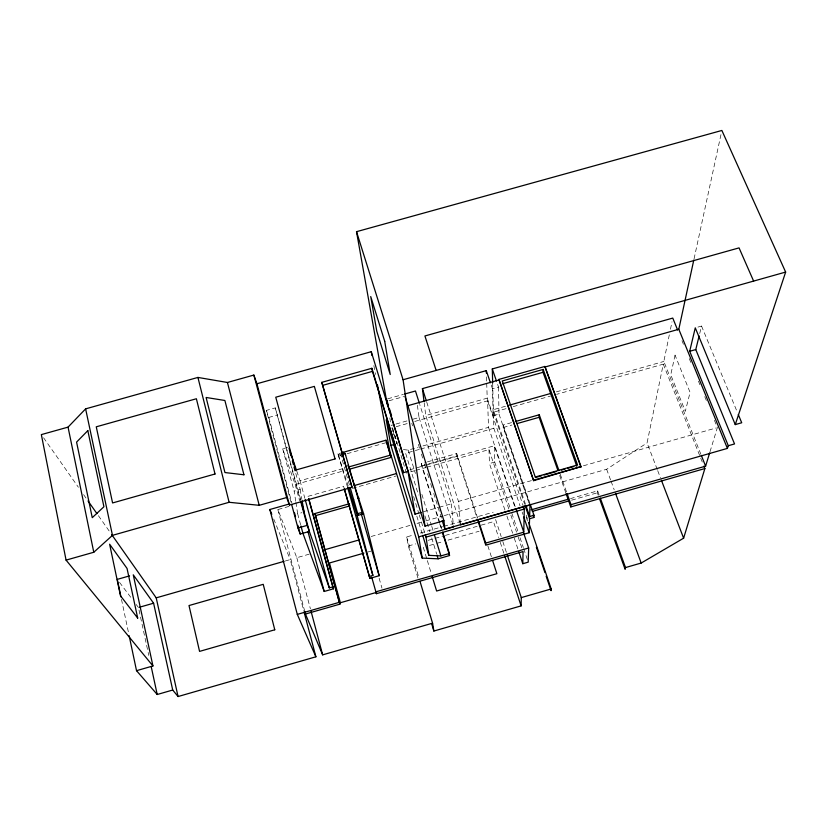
<?xml version="1.0" encoding="UTF-8"?>
<svg xmlns="http://www.w3.org/2000/svg" width="827" height="827" viewBox="0 0 827 827"><rect width="100%" height="100%" fill="white"/><g stroke="black" fill="none" stroke-linecap="round" stroke-linejoin="round"><path stroke-width="0.62" stroke-dasharray="4.13 3.1" d="M598.262 495.228L597.373 492.799L597.652 490.835L570.558 498.588M657.248 469.457L647.065 442.931L663.275 364.159L556.654 394.334M700.862 454.25L663.833 361.451L669.446 334.191M670.47 329.229L672 321.796M694.07 258.799L721.589 131.72M699.714 333.488L701.534 326.076L696.313 327.544M710.021 451.697L717.381 427.6L713.99 419.258M444.295 515.614L606.656 469.271L647.065 442.931M460.422 523.615L458.468 501.431L531.627 480.57M583.469 465.787L716.141 427.952M423.476 511.748L437.969 507.623M439.178 507.271L451.263 503.829L419.744 404.486M285.274 561.006L290.246 559.59L303.726 610.688M289.026 506.382L277.851 509.556L296.81 557.708L309.205 554.173M371.178 536.485L410.833 525.166M417.035 523.398L424.468 521.279M425.709 520.917L443.055 515.965M417.955 578.042L408.331 545.996L406.657 536.94L414.069 534.821M420.25 533.053L442.497 526.696M443.737 526.344L493.181 512.223M367.57 552.095L371.261 551.04M408.331 545.996L415.733 543.887M428.076 540.351L444.109 535.772M445.35 535.41L479.898 525.538M481.128 525.176L493.471 521.651L498.681 537.519M571.591 500.17L597.373 492.799M429.471 545.458L435.674 543.68M436.904 543.329L443.107 541.551M448.069 540.134L479.06 531.265M296.779 471.142L300.046 480.745L342.254 468.785L342.864 471.07L295.208 484.581L282.7 448.803L288.623 447.128M403.4 449.578L408.187 450.105L418.069 447.304M423.01 445.908L488.509 427.342L487.62 400.857L414.751 421.45M528.908 502.899L503.209 427.497L503.178 424.995L511.593 422.607M419.299 449.412L405.633 453.279L418.483 495.001M420.54 449.061L493.843 428.283L493.419 412.228L507.065 408.373M503.209 427.497L511.882 425.037M295.715 501.214L294.143 491.093L300.139 489.388L295.394 471.99M439.282 522.375L421.667 465.89L421.336 463.585L426.215 462.2M427.435 461.848L456.711 453.537L477.634 518.136M307.985 496.345L343.577 486.235L344.187 488.468M421.667 465.89L456.907 455.884L456.711 453.537M409.975 469.726L424.851 465.498M426.091 465.146L494.298 445.784L515.159 507.84M352.364 488.395L395.833 476.052M410.74 471.814L414.461 470.759M415.702 470.408L425.636 467.586M426.887 467.234L488.974 449.599L508.853 509.091M300.625 524.773L297.679 513.867L301.948 512.657M504.904 509.97L489.46 463.554L494.711 462.055L494.298 445.784M387.698 398.821L403.39 394.396M389.124 400.744L403.71 396.629M498.526 387.046L499.012 414.1L493.181 415.754L492.468 388.762L498.526 387.046L496.872 382.219M394.779 424.375L391.15 425.398L389.372 415.402M395.999 424.024L406.915 420.943M412.973 419.227L419.041 417.511L417.335 404.889M460.143 523.615L425.771 415.526L487.217 398.159L486.7 383.149M396.226 426.68L408.579 423.197M525.517 504.356L493.357 409.685L505.71 406.191M556.364 391.864L663.833 361.451M347.598 487.382L337.954 453.806L340.186 453.175M337.954 453.806L338.191 454.633L340.424 454.002M513.257 406.615L550.451 396.092M338.574 456.132L341.034 455.439M347.175 453.692L386.478 442.569M290.98 502.01L266.366 410.409L275.288 407.897L300.697 499.601M266.366 410.409L268.847 417.418L277.676 414.937M119.533 582.384L131.658 598.479M136.197 604.506L138.471 607.525M43.573 437.772L78.4 487.268M83.589 494.639L86.556 498.846M98.413 515.697L109.526 531.503M701.534 326.076L737.302 412.146M681.975 340.693L683.433 344.27M689.253 358.556L691.682 364.511M698.464 381.175L699.921 384.741M704.769 396.65L707.199 402.594M273.737 519.046L290.246 559.59M663.275 364.159L702.96 463.761M657.713 470.666L660.484 477.892M606.656 469.271L610.636 480.094M611.081 481.293L614.182 489.708M597.652 490.835L599.389 495.631M560.282 474.295L566.722 492.51M559.672 475.442L566.082 493.605M491.228 385.134L492.468 388.762M503.178 424.995L529.807 503.064M499.012 414.1L529.59 503.777M493.419 412.228L524.638 504.201M487.217 398.159L493.181 415.754M487.62 400.857L523.45 506.61M526.21 515.242L528.257 521.289M526.168 517.123L527.802 521.951M493.843 428.283L520.1 506.021M522.157 512.089L522.974 514.518M488.509 427.342L515.572 507.799M494.711 462.055L510.238 508.44M511.872 513.329L518.002 531.637M520.038 537.746L523.315 547.505M523.718 548.725L527.399 559.714M510.89 515.159L516.565 532.154M518.188 537.012L522.654 550.368M506.941 516.079L512.637 533.177M514.26 538.067L517.919 549.056M495.59 519.542L501.203 536.62M502.816 541.499L506.424 552.467M500.283 542.398L503.881 553.387M487.868 545.913L491.393 556.788M456.907 455.884L477.096 518.25M426.732 402.118L458.468 501.431M338.191 454.633L348.363 486.503M419.041 417.511L453.186 525.683M411.794 423.341L412.57 425.802M418.338 444.254L419.878 449.175M421.419 454.095L422.959 459.016M424.499 463.937L426.039 468.857M427.58 473.778L429.12 478.699M430.66 483.619L432.201 488.54M433.741 493.461L441.432 518.064M421.336 463.585L441.701 528.856M439.664 523.605L441.194 528.515M408.187 450.105L415.412 473.478M421.884 494.401L431.394 525.155M431.766 526.385L433.296 531.306M424.913 515.862L429.823 531.813M431.715 537.953L436.625 553.904M406.46 473.209L392.525 427.735L394.045 436.408M413.614 496.562L418.886 513.763M419.268 514.994L425.295 534.666M391.895 427.848L396.764 443.748L395.492 436.408M416.818 516.151L422.432 534.531M423.269 547.226L426.98 559.393M427.352 560.613L431.425 573.99M406.657 536.94L418.875 577.597M379.117 578.238L381.971 588.131M349.418 484.88L340.765 454.685L341.251 456.494M300.046 480.745L304.812 498.195M275.288 407.897L300.49 500.645M295.208 484.581L299.601 500.738M282.7 448.803L294.143 491.093M268.847 417.418L291.869 503.012M296.81 557.708L310.394 608.775M277.851 509.556L304.791 611.546M139.008 610.047L148.788 655.429M121.486 599.379L128.609 633.151M373.856 365.606L375.51 374.466M300.139 489.388L301.886 499.456M295.911 502.475L297.679 513.867M424.168 402.718L425.771 415.526M451.263 503.829L453.444 525.621M486.493 376.895L486.658 381.898M488.974 449.599L489.46 463.554M492.665 382.942L493.357 409.685M675.049 355.145L670.749 374.817L685.325 411.319L690.08 392.411L675.049 355.145"/><path stroke-width="1.24" d="M431.653 623.651L433.865 631.042L521.113 605.881L521.279 597.601L507.23 554.907M523.749 533.394L528.66 547.991L528.215 562.153L522.798 563.714L523.057 551.578L376.409 593.672L371.695 577.091M478.554 521L485.707 543.081L523.77 532.174L524.277 509.039L523.45 506.61M478.151 521.506L485.8 545.158L529.135 532.733L529.569 518.725L525.052 505.411M530.221 504.284L533.973 515.262L529.642 516.503L530.004 504.987L460.525 524.845M533.632 480.683L498.919 379.407L544.89 366.444L581.03 466.635L533.632 480.683L498.919 379.407M529.569 518.725L533.88 517.495L533.973 515.262M535.441 476.972L577.535 464.97L543.153 369.431L502.268 380.968L535.42 477.51L541.613 475.742M557.956 470.594L539.142 417.315L539.245 414.772L515.2 421.594M576.832 466.345L543.029 372.305L543.153 369.431M580.967 467.183L544.89 366.444M528.67 522.499L551.196 588.979L551.061 590.664L546.161 576.202M703.922 466.159L704.873 468.558L570.785 506.93L571.012 504.656L567.157 493.729M600.268 498.03L625.512 567.56L625.129 569.307L599.575 498.867M442.207 520.524L444.895 529.135L727.398 448.399L678.802 329.26L693.791 260.05M727.398 448.399L728.287 445.722L689.697 351.279L695.269 327.843L735.265 424.602L741.716 422.762L738.284 414.503M728.287 445.722L734.541 443.944L695.776 349.563L699.115 335.958M625.512 567.56L641.183 563.042L683.619 538.181L704.873 468.558M571.012 504.656L705.607 466.149L709.659 452.896M735.265 424.602L785.65 272.073L721.868 130.459L356.52 231.684L386.695 401.426L424.995 526.137L443.923 520.731L404.93 396.288M129.136 635.653L136.527 670.676L152.943 665.952L66.067 560.117L41.35 434.609L68.052 427.125L85.615 408.858L197.922 377.432L227.425 382.477L253.858 375.065L256.939 383.759L289.44 505.039L352.013 487.268L321.817 382.343L371.871 368.284L403.411 472.672L408.011 471.369L371.261 351.702L256.939 383.759M66.067 560.117L93.782 552.26L112.472 535.348L229.12 502.289L259.223 505.318L286.649 497.534L289.44 505.039M289.688 503.87L269.85 509.504L297.296 614.389L339.308 602.335L339.928 604.144L305.442 614.037L304.791 611.546M528.66 547.991L375.913 591.822L376.409 593.672M376.636 592.339L340.362 602.749L329.425 563.001L363.88 553.149M136.527 670.676L157.213 694.504L172.719 690.038L178.053 696.541L315.893 656.803L304.057 611.939M305.442 614.037L322.654 654.86L432.573 623.176L419.982 581.288M521.279 597.601L551.196 588.979M544.083 475.039L556.447 471.514M561.399 470.108L565.11 469.043M567.58 468.34L573.762 466.573M533.642 480.146L581.03 466.635M442.724 533.425L449.619 555.527L438.145 558.814L422.204 558.091L418.731 536.868L390.902 445.402L386.209 419.785L415.02 514.167L421.057 512.44M111.748 534.656L156.21 597.849L284.033 561.357M324.081 549.934L358.784 540.021M139.629 607.194L153.595 603.203L172.719 690.038M418.731 536.868L453.578 526.902M442.714 532.112L449.381 553.48L440.894 555.92L428.789 555.351L426.039 537.116L524.277 509.039M531.141 509.856L568.097 499.291M532.309 511.406L569.141 500.873M300.821 501.875L307.21 525.372L329.311 587.883L332.826 586.881L333.488 588.803L324.215 591.46L302.909 533.26L300.956 525.993M347.909 465.25L363.601 513.774L379.148 575.716L369.907 578.362L369.369 576.409L372.874 575.406L357.171 515.603L348.756 487.723M349.077 466.852L390.551 455.108L386.033 440.202L341.303 452.855M349.666 469.147L390.985 457.434L390.551 455.108M516.834 423.641L539.142 417.315M354.173 485.563L396.329 473.592M352.674 499.984L353.687 499.694M358.07 498.454L359.083 498.164M339.308 602.335L314.891 513.557L349.345 503.767M314.891 513.557L315.583 515.635L349.914 505.866M129.57 575.871L117.269 579.376L120.959 596.877M291.642 504.48L297.968 528.008L307.21 525.372M357.171 515.603L363.601 513.774M297.968 528.008L300.201 534.035L309.35 531.43L301.369 502.092M424.013 401.436L422.421 388.628L486.276 370.641L490.401 382.715M492.665 382.942L492.303 368.935L672.764 318.085L677.613 329.983M404.599 394.055L415.464 390.995L419.361 403.256M407.639 405.768L498.929 380.007M544.859 367.054L678.802 329.26M502.299 383.8L543.029 372.305M689.697 351.279L695.776 349.563M509.422 405.147L551.423 393.259M341.541 453.682L343.774 453.051L343.525 452.224M341.851 454.374L345.107 453.454L362.588 514.063L362.164 512.378L357.75 513.639L358.184 515.314L350.131 487.351M390.902 445.402L394.417 444.409M352.013 487.268L322.613 385.382L372.46 371.375L371.871 368.284M424.995 526.137L403.069 379.748L785.65 272.073M153.595 603.203L133.261 574.817L152.943 665.952M88.034 500.955L96.924 513.598M753.624 281.087L739.049 247.883L424.913 335.969L436.139 370.434M297.296 614.389L315.893 656.803M269.85 509.504L271.794 514.28M701.337 455.439L705.607 466.149M661.414 480.311L683.619 538.181M615.505 493.316L641.183 563.042M539.245 414.772L558.99 470.646M566.082 493.605L570.785 506.93M492.303 368.935L496.448 381.009M533.053 515.056L533.88 517.495M525.931 505.576L529.642 516.503M289.026 448.337L296.376 469.943M536.372 547.267L544.941 572.584M523.801 516.947L529.135 532.733M516.389 510.228L523.77 532.174M518.736 551.495L522.798 563.714M504.687 555.827L521.113 605.881M492.572 560.406L496.872 573.7L436.615 591.016L432.17 576.419M422.421 388.628L426.339 400.888M356.52 231.684L403.069 379.748M434.433 534.997L440.894 555.92M437.007 555.134L438.145 558.814M386.85 400.34L388.308 405.065M389.393 408.61L391.574 415.702M425.295 534.666L426.039 537.116M422.804 535.751L428.789 555.351M372.46 371.375L403.411 472.672M422.204 558.091L389.889 451.594L377.391 384.576M390.985 457.434L386.033 440.202M361.296 513.96L379.148 575.716M347.598 487.382L372.874 575.406M344.29 488.705L369.369 576.409M344.539 489.708L369.907 578.362M315.583 515.635L339.928 604.144M308.719 498.547L333.488 588.803M308.667 498.826L332.826 586.881M305.153 499.436L329.311 587.883M289.977 452.1L290.99 455.832M292.344 460.804L293.368 464.536M294.04 467.017L295.053 470.749M308.026 531.802L324.215 591.46M294.536 512.947L295.539 516.668M297.865 525.352L300.201 534.035M253.858 375.065L286.649 497.534M311.055 611.267L322.654 654.86M321.817 382.343L322.613 385.382M227.425 382.477L259.223 505.318M345.107 453.454L345.572 455.263M197.922 377.432L229.12 502.289M156.21 597.849L178.053 696.541M151.238 666.769L157.213 694.504M85.615 408.858L112.472 535.348M68.052 427.125L93.782 552.26M371.261 351.702L371.964 355.496M386.488 399.162L387.594 405.406M302.113 500.717L304.078 512.047M408.011 471.369L415.02 514.167M432.573 623.176L433.865 631.042M443.923 520.731L444.895 529.135M449.206 552.912L449.433 554.958M485.521 542.512L485.614 544.59M486.276 370.641L486.359 373.142M87.827 430.64L76.58 442.104L92.252 517.681L103.923 506.744L87.827 430.64M274.771 629.792L199.565 651.387L189.001 605.55L263.224 584.327L274.771 629.792M215.02 474.005L112.586 502.95L96.263 426.815L196.381 398.748L215.02 474.005M335.08 458.923L295.632 470.087L275.753 397.218L314.353 386.385L335.08 458.923M243.944 474.781L224.944 472.548L206.109 397.477L224.892 400.485L243.944 474.781M137.695 618.089L120.494 595.791L109.619 544.207L127.038 568.418L137.695 618.089M384.71 341.293L370.734 296.562L376.781 331.245L390.23 374.507L384.71 341.293"/></g></svg>
